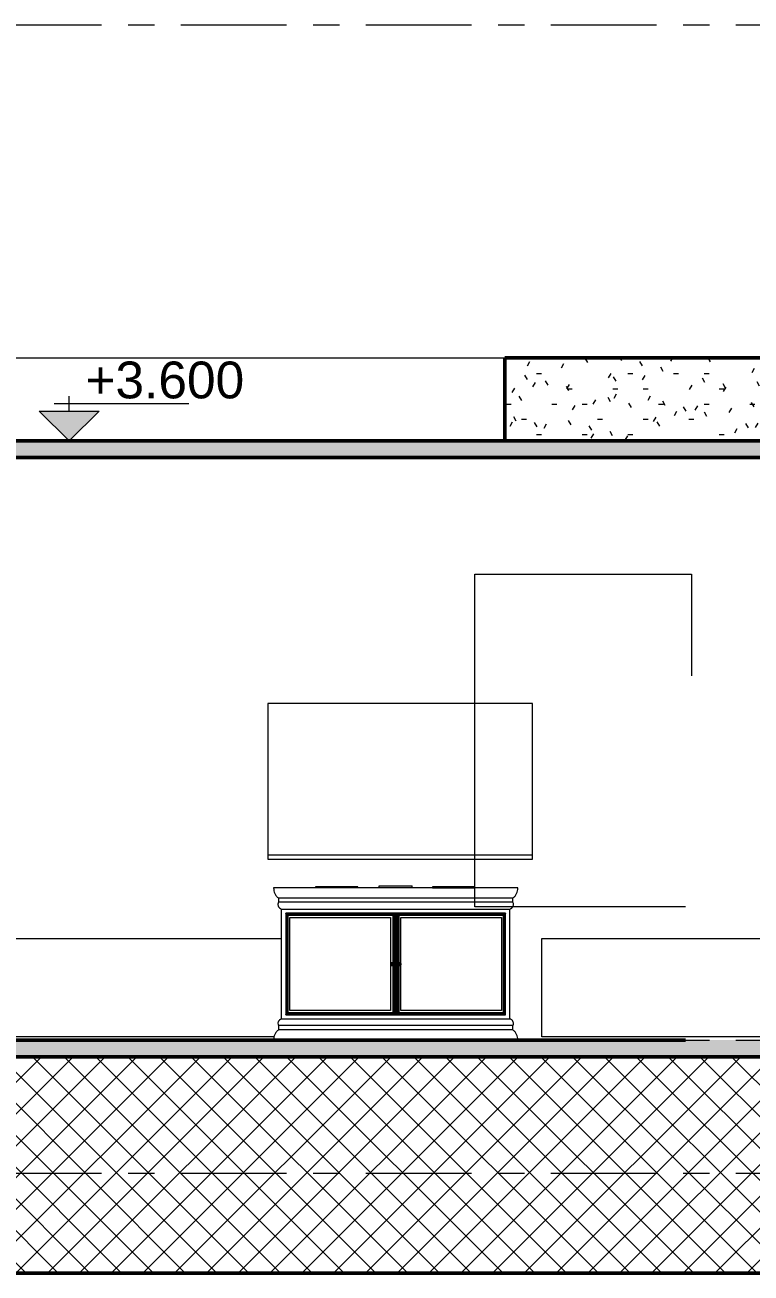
# Model space of a CAD drawing. Header units: millimetres. Extents: x 2164007 to 2324354, y -2513385 to -2308978.
# Drawn here: x 2296054 to 2300415, y -2464752 to -2457252 of the extents above; entities that cross this region are included whole.
import ezdxf

# ---------------------------------------------------------------- set-up
doc = ezdxf.new("R2010")
doc.units = ezdxf.units.MM
doc.linetypes.add('Grid Line', pattern=[22.225, 12.7, -3.175, 3.175, -3.175])
for name, color, linetype, lineweight in [('A-DETL-GENF', 8, 'Continuous', 9), ('A-DETL-WIDE', 214, 'Continuous', 50), ('A-FLOR', 8, 'Continuous', 13), ('A-FLOR-PATT', 8, 'Continuous', 13), ('A-WALL', 113, 'Continuous', 20), ('G-ANNO-DIMS', 111, 'Continuous', 9), ('I-FURN', 8, 'Continuous', 9), ('S-GRID', 8, 'Continuous', 9)]:
    doc.layers.add(name, color=color, linetype=linetype, lineweight=lineweight)
doc.styles.add('Arial_3', font='arial.ttf', dxfattribs={"height": 177.035928})
pattern_1 = [(0, (2304430.58, -2460902), (365.76, 91.44), [30.175, -244.145, 30.175, -244.145, -1463.04]), (0, (2304430.58, -2460902), (365.76, 91.44), [-548.64, 30.175, -518.465, 30.175, -244.145, -640.08]), (0, (2304430.58, -2460902), (365.76, 91.44), [-1371.6, 30.175, -152.705, 30.175, -427.025]), (120, (2304567.74, -2460856.28), (-262.06936, 271.03745), [30.175, -244.145, 30.175, -1707.185]), (120, (2304567.74, -2460856.28), (-262.06936, 271.03745), [-304.495, -244.145, 30.175, -518.465, -914.4]), (120, (2304567.74, -2460856.28), (-262.06936, 271.03745), [-1097.28, 30.175, -244.145, 30.175, -609.905]), (120, (2304567.74, -2460856.28), (-262.06936, 271.03745), [-1401.775, -152.705, 30.175, -427.025]), (240, (2304613.46, -2460673.4), (-103.69064, -362.47745), [30.175, -244.145, 30.175, -1707.185]), (240, (2304613.46, -2460673.4), (-103.69064, -362.47745), [-304.495, -244.145, 30.175, -518.465, -914.4]), (240, (2304613.46, -2460673.4), (-103.69064, -362.47745), [-1097.28, 30.175, -244.145, 30.175, -609.905]), (240, (2304613.46, -2460673.4), (-103.69064, -362.47745), [-1401.775, -152.705, 30.175, -427.025])]

# ---------------------------------------------------------------- blocks, each defined once
blk = doc.blocks.new('LAO TI VI 2 - LOA-TIVI-380032-mc 3-3')
at = {"layer": 'I-FURN'}
for p, q in [((-3850.2, 2022.2), (-5438.8, 2022.2)), ((-5438.8, 2022.2), (-5438.8, 1112.3)), ((-3850.2, 2022.2), (-5438.8, 2022.2)), ((-5438.8, 2022.2), (-5438.8, 1086.9)), ((-3850.2, 1112.3), (-3850.2, 2022.2)), ((-3850.2, 1086.9), (-3850.2, 2022.2)), ((-5438.8, 1112.3), (-3850.2, 1112.3)), ((-5438.8, 1086.9), (-3850.2, 1086.9)), ((-3937.9, 914.4), (-5404.3, 914.4)), ((-4898.1, 920.5), (-5152.1, 920.5)), ((-5152.1, 920.5), (-5152.1, 914.4)), ((-4898.1, 914.4), (-4898.1, 920.5)), ((-4769.5, 927.1), (-4572.7, 927.1)), ((-4769.5, 914.4), (-4769.5, 927.1)), ((-4572.7, 914.4), (-4572.7, 927.1)), ((-4196.3, 921.3), (-4450.3, 921.3)), ((-4450.3, 921.3), (-4450.3, 915)), ((-4450.3, 915), (-4196.3, 915)), ((-4196.3, 915), (-4196.3, 921.3)), ((-3966.5, 853.1), (-5375.7, 853.1)), ((-5375.7, 853.1), (-5375.7, 827.7)), ((-3966.5, 827.7), (-5375.7, 827.7)), ((-3966.5, 827.7), (-3966.5, 853.1)), ((-5356.9, 127), (-5356.9, 787.4)), ((-5356.9, 787.4), (-3985.3, 787.4)), ((-5331.5, 762), (-5331.5, 152.4)), ((-4673.1, 762), (-5331.5, 762)), ((-5328.2, 758.7), (-5328.2, 155.7)), ((-4676.4, 758.7), (-5328.2, 758.7)), ((-5328.2, 758.7), (-5328.2, 155.7)), ((-4676.4, 758.7), (-5328.2, 758.7)), ((-5324.5, 755), (-5324.5, 159.4)), ((-4680.1, 755), (-5324.5, 755)), ((-4680.1, 159.4), (-4680.1, 755)), ((-4676.4, 155.7), (-4676.4, 758.7)), ((-4676.4, 155.7), (-4676.4, 758.7)), ((-4668.9, 762), (-4673.1, 762)), ((-4673.1, 152.4), (-4673.1, 762)), ((-4673.1, 762), (-4668.9, 762)), ((-4668.9, 762), (-4668.9, 152.4)), ((-4664.7, 762), (-4668.9, 762)), ((-4010.7, 762), (-4664.7, 762)), ((-4664.7, 152.4), (-4664.7, 762)), ((-4661.4, 758.7), (-4661.4, 155.7)), ((-4014, 758.7), (-4661.4, 758.7)), ((-4661.4, 758.7), (-4661.4, 155.7)), ((-4014, 758.7), (-4661.4, 758.7)), ((-4657.7, 755), (-4657.7, 159.4)), ((-4017.7, 755), (-4657.7, 755)), ((-4017.7, 159.4), (-4017.7, 755)), ((-4014, 155.7), (-4014, 758.7)), ((-4014, 155.7), (-4014, 758.7)), ((-4010.7, 152.4), (-4010.7, 762)), ((-3985.3, 127), (-3985.3, 787.4)), ((-5318.8, 749.3), (-5318.8, 165.1)), ((-4685.8, 749.3), (-5318.8, 749.3)), ((-5306.1, 177.8), (-5306.1, 736.6)), ((-5306.1, 736.6), (-4702.8, 736.6)), ((-4702.8, 736.6), (-4702.8, 177.8)), ((-4685.8, 165.1), (-4685.8, 749.3)), ((-4652, 749.3), (-4652, 458.6)), ((-4023.4, 749.3), (-4652, 749.3)), ((-4639.3, 459), (-4639.3, 736.6)), ((-4639.3, 736.6), (-4036.1, 736.6)), ((-4036.1, 736.6), (-4036.1, 177.8)), ((-4023.4, 165.1), (-4023.4, 749.3)), ((-4673.5, 469.9), (-4668.9, 469.9)), ((-4668.9, 469.9), (-4673.5, 469.9)), ((-4652, 453.5), (-4652, 165.1)), ((-4639.3, 177.8), (-4639.3, 453.9)), ((-4668.9, 444.5), (-4673.5, 444.5)), ((-4673.5, 444.5), (-4668.9, 444.5)), ((-5331.5, 152.4), (-4673.1, 152.4)), ((-5328.2, 155.7), (-4676.4, 155.7)), ((-5328.2, 155.7), (-4676.4, 155.7)), ((-5324.5, 159.4), (-4680.1, 159.4)), ((-5318.8, 165.1), (-4685.8, 165.1)), ((-4702.8, 177.8), (-5306.1, 177.8)), ((-4673.1, 152.4), (-4668.9, 152.4)), ((-4668.9, 152.4), (-4673.1, 152.4)), ((-4668.9, 152.4), (-4664.7, 152.4)), ((-4664.7, 152.4), (-4010.7, 152.4)), ((-4661.4, 155.7), (-4014, 155.7)), ((-4661.4, 155.7), (-4014, 155.7)), ((-4657.7, 159.4), (-4017.7, 159.4)), ((-4652, 165.1), (-4023.4, 165.1)), ((-4036.1, 177.8), (-4639.3, 177.8)), ((-3966.5, 86.7), (-5375.7, 86.7)), ((-5375.7, 86.7), (-5375.7, 61.3)), ((-5356.9, 127), (-3985.3, 127)), ((-3966.5, 61.3), (-3966.5, 86.7)), ((-3966.5, 61.3), (-5375.7, 61.3))]:
    blk.add_line(p, q, dxfattribs=at)
at = {"layer": 'I-FURN', "flags": 128}
for points in [[(-4694.9, 463.9), (-4695.2, 463.8), (-4695.5, 463.8), (-4695.8, 463.8), (-4696.1, 463.8), (-4696.4, 463.7), (-4696.7, 463.6), (-4697, 463.6), (-4697.3, 463.5), (-4697.6, 463.4), (-4697.9, 463.3), (-4698.1, 463.1), (-4698.4, 463), (-4698.7, 462.9), (-4698.9, 462.7), (-4699.2, 462.5), (-4699.4, 462.4), (-4699.7, 462.2), (-4699.9, 462), (-4700.1, 461.8), (-4700.4, 461.6), (-4700.6, 461.3), (-4700.8, 461.1), (-4701, 460.9), (-4701.1, 460.6), (-4701.3, 460.4), (-4701.5, 460.1), (-4701.6, 459.8), (-4701.7, 459.6), (-4701.9, 459.3), (-4702, 459), (-4702.1, 458.7), (-4702.2, 458.4), (-4702.3, 458.1), (-4702.3, 457.8), (-4702.4, 457.5), (-4702.4, 457.2), (-4702.5, 456.9), (-4702.5, 456.6), (-4702.5, 456.3), (-4702.5, 456), (-4702.5, 455.7), (-4702.5, 455.4), (-4702.4, 455.1), (-4702.4, 454.8), (-4702.3, 454.5), (-4702.2, 454.2), (-4702.1, 453.9), (-4702, 453.7), (-4701.9, 453.4), (-4701.8, 453.1), (-4701.7, 452.8), (-4701.5, 452.5), (-4701.4, 452.3), (-4701.2, 452), (-4701.1, 451.8), (-4700.9, 451.5), (-4700.7, 451.3), (-4700.5, 451.1), (-4700.3, 450.9), (-4700, 450.6), (-4699.8, 450.4), (-4699.6, 450.3), (-4699.3, 450.1), (-4699.1, 449.9), (-4698.8, 449.7), (-4698.6, 449.6), (-4698.3, 449.4), (-4698, 449.3), (-4697.7, 449.2), (-4697.5, 449.1), (-4697.2, 449), (-4696.9, 448.9), (-4696.6, 448.8), (-4696.3, 448.8), (-4696, 448.7), (-4695.7, 448.7), (-4695.4, 448.7), (-4695.1, 448.7), (-4694.9, 448.7)], [(-4694.9, 458.1), (-4695, 458.1), (-4695.1, 458.1), (-4695.1, 458.1), (-4695.2, 458.1), (-4695.3, 458.1), (-4695.3, 458.1), (-4695.4, 458), (-4695.5, 458), (-4695.6, 458), (-4695.6, 458), (-4695.7, 457.9), (-4695.8, 457.9), (-4695.8, 457.9), (-4695.9, 457.8), (-4696, 457.8), (-4696, 457.7), (-4696.1, 457.7), (-4696.1, 457.7), (-4696.2, 457.6), (-4696.2, 457.5), (-4696.3, 457.5), (-4696.3, 457.4), (-4696.4, 457.4), (-4696.4, 457.3), (-4696.5, 457.3), (-4696.5, 457.2), (-4696.5, 457.1), (-4696.6, 457.1), (-4696.6, 457), (-4696.6, 456.9), (-4696.7, 456.9), (-4696.7, 456.8), (-4696.7, 456.7), (-4696.7, 456.6), (-4696.7, 456.6), (-4696.7, 456.5), (-4696.8, 456.4), (-4696.8, 456.3), (-4696.8, 456.3), (-4696.8, 456.2), (-4696.8, 456.1), (-4696.8, 456.1), (-4696.7, 456), (-4696.7, 455.9), (-4696.7, 455.8), (-4696.7, 455.8), (-4696.7, 455.7), (-4696.7, 455.6), (-4696.6, 455.5), (-4696.6, 455.5), (-4696.6, 455.4), (-4696.5, 455.3), (-4696.5, 455.3), (-4696.4, 455.2), (-4696.4, 455.2), (-4696.4, 455.1), (-4696.3, 455), (-4696.3, 455), (-4696.2, 454.9), (-4696.2, 454.9), (-4696.1, 454.8), (-4696, 454.8), (-4696, 454.7), (-4695.9, 454.7), (-4695.9, 454.7), (-4695.8, 454.6), (-4695.7, 454.6), (-4695.7, 454.6), (-4695.6, 454.5), (-4695.5, 454.5), (-4695.5, 454.5), (-4695.4, 454.5), (-4695.3, 454.4), (-4695.2, 454.4), (-4695.2, 454.4), (-4695.1, 454.4), (-4695, 454.4), (-4694.9, 454.4), (-4694.9, 454.4)], [(-4694.9, 448.7), (-4694.6, 448.7), (-4694.3, 448.7), (-4694, 448.7), (-4693.7, 448.7), (-4693.4, 448.8), (-4693.1, 448.9), (-4692.8, 448.9), (-4692.5, 449), (-4692.2, 449.1), (-4691.9, 449.3), (-4691.7, 449.4), (-4691.4, 449.5), (-4691.1, 449.7), (-4690.9, 449.8), (-4690.6, 450), (-4690.4, 450.2), (-4690.1, 450.3), (-4689.9, 450.5), (-4689.7, 450.7), (-4689.5, 451), (-4689.2, 451.2), (-4689, 451.4), (-4688.9, 451.6), (-4688.7, 451.9), (-4688.5, 452.1), (-4688.3, 452.4), (-4688.2, 452.7), (-4688.1, 452.9), (-4687.9, 453.2), (-4687.8, 453.5), (-4687.7, 453.8), (-4687.6, 454.1), (-4687.5, 454.4), (-4687.5, 454.7), (-4687.4, 455), (-4687.4, 455.3), (-4687.3, 455.6), (-4687.3, 455.9), (-4687.3, 456.2), (-4687.3, 456.5), (-4687.3, 456.8), (-4687.3, 457.1), (-4687.4, 457.4), (-4687.4, 457.7), (-4687.5, 458), (-4687.6, 458.3), (-4687.7, 458.6), (-4687.8, 458.9), (-4687.9, 459.1), (-4688, 459.4), (-4688.1, 459.7), (-4688.3, 460), (-4688.4, 460.2), (-4688.6, 460.5), (-4688.8, 460.7), (-4688.9, 461), (-4689.1, 461.2), (-4689.3, 461.4), (-4689.6, 461.6), (-4689.8, 461.9), (-4690, 462.1), (-4690.2, 462.3), (-4690.5, 462.4), (-4690.7, 462.6), (-4691, 462.8), (-4691.2, 462.9), (-4691.5, 463.1), (-4691.8, 463.2), (-4692.1, 463.3), (-4692.4, 463.4), (-4692.6, 463.5), (-4692.9, 463.6), (-4693.2, 463.7), (-4693.5, 463.7), (-4693.8, 463.8), (-4694.1, 463.8), (-4694.4, 463.8), (-4694.7, 463.9), (-4694.9, 463.9)], [(-4694.9, 454.4), (-4694.8, 454.4), (-4694.8, 454.4), (-4694.7, 454.4), (-4694.6, 454.4), (-4694.5, 454.4), (-4694.5, 454.4), (-4694.4, 454.5), (-4694.3, 454.5), (-4694.3, 454.5), (-4694.2, 454.5), (-4694.1, 454.6), (-4694, 454.6), (-4694, 454.6), (-4693.9, 454.7), (-4693.9, 454.7), (-4693.8, 454.8), (-4693.7, 454.8), (-4693.7, 454.9), (-4693.6, 454.9), (-4693.6, 455), (-4693.5, 455), (-4693.5, 455.1), (-4693.4, 455.1), (-4693.4, 455.2), (-4693.3, 455.3), (-4693.3, 455.3), (-4693.3, 455.4), (-4693.2, 455.4), (-4693.2, 455.5), (-4693.2, 455.6), (-4693.1, 455.7), (-4693.1, 455.7), (-4693.1, 455.8), (-4693.1, 455.9), (-4693.1, 455.9), (-4693.1, 456), (-4693.1, 456.1), (-4693, 456.2), (-4693, 456.2), (-4693, 456.3), (-4693.1, 456.4), (-4693.1, 456.5), (-4693.1, 456.5), (-4693.1, 456.6), (-4693.1, 456.7), (-4693.1, 456.7), (-4693.1, 456.8), (-4693.2, 456.9), (-4693.2, 457), (-4693.2, 457), (-4693.2, 457.1), (-4693.3, 457.2), (-4693.3, 457.2), (-4693.4, 457.3), (-4693.4, 457.3), (-4693.4, 457.4), (-4693.5, 457.5), (-4693.5, 457.5), (-4693.6, 457.6), (-4693.6, 457.6), (-4693.7, 457.7), (-4693.8, 457.7), (-4693.8, 457.8), (-4693.9, 457.8), (-4693.9, 457.8), (-4694, 457.9), (-4694.1, 457.9), (-4694.1, 457.9), (-4694.2, 458), (-4694.3, 458), (-4694.4, 458), (-4694.4, 458), (-4694.5, 458.1), (-4694.6, 458.1), (-4694.6, 458.1), (-4694.7, 458.1), (-4694.8, 458.1), (-4694.9, 458.1), (-4694.9, 458.1)], [(-4645.7, 463.9), (-4646, 463.8), (-4646.3, 463.8), (-4646.6, 463.8), (-4646.9, 463.8), (-4647.2, 463.7), (-4647.5, 463.6), (-4647.8, 463.6), (-4648.1, 463.5), (-4648.4, 463.4), (-4648.7, 463.3), (-4648.9, 463.1), (-4649.2, 463), (-4649.5, 462.9), (-4649.7, 462.7), (-4650, 462.5), (-4650.2, 462.4), (-4650.5, 462.2), (-4650.7, 462), (-4650.9, 461.8), (-4651.1, 461.6), (-4651.4, 461.3), (-4651.6, 461.1), (-4651.7, 460.9), (-4651.9, 460.6), (-4652.1, 460.4), (-4652.2, 460.1), (-4652.4, 459.8), (-4652.5, 459.6), (-4652.7, 459.3), (-4652.8, 459), (-4652.9, 458.7), (-4653, 458.4), (-4653.1, 458.1), (-4653.1, 457.8), (-4653.2, 457.5), (-4653.2, 457.2), (-4653.3, 456.9), (-4653.3, 456.6), (-4653.3, 456.3), (-4653.3, 456), (-4653.3, 455.7), (-4653.2, 455.4), (-4653.2, 455.1), (-4653.2, 454.8), (-4653.1, 454.5), (-4653, 454.2), (-4652.9, 453.9), (-4652.8, 453.7), (-4652.7, 453.4), (-4652.6, 453.1), (-4652.5, 452.8), (-4652.3, 452.5), (-4652.2, 452.3), (-4652, 452), (-4651.8, 451.8), (-4651.7, 451.5), (-4651.5, 451.3), (-4651.3, 451.1), (-4651, 450.9), (-4650.8, 450.6), (-4650.6, 450.4), (-4650.4, 450.3), (-4650.1, 450.1), (-4649.9, 449.9), (-4649.6, 449.7), (-4649.3, 449.6), (-4649.1, 449.4), (-4648.8, 449.3), (-4648.5, 449.2), (-4648.2, 449.1), (-4648, 449), (-4647.7, 448.9), (-4647.4, 448.8), (-4647.1, 448.8), (-4646.8, 448.7), (-4646.5, 448.7), (-4646.2, 448.7), (-4645.9, 448.7), (-4645.7, 448.7)], [(-4645.7, 458.1), (-4645.8, 458.1), (-4645.8, 458.1), (-4645.9, 458.1), (-4646, 458.1), (-4646.1, 458.1), (-4646.1, 458.1), (-4646.2, 458), (-4646.3, 458), (-4646.3, 458), (-4646.4, 458), (-4646.5, 457.9), (-4646.6, 457.9), (-4646.6, 457.9), (-4646.7, 457.8), (-4646.7, 457.8), (-4646.8, 457.7), (-4646.9, 457.7), (-4646.9, 457.7), (-4647, 457.6), (-4647, 457.5), (-4647.1, 457.5), (-4647.1, 457.4), (-4647.2, 457.4), (-4647.2, 457.3), (-4647.3, 457.3), (-4647.3, 457.2), (-4647.3, 457.1), (-4647.4, 457.1), (-4647.4, 457), (-4647.4, 456.9), (-4647.4, 456.9), (-4647.5, 456.8), (-4647.5, 456.7), (-4647.5, 456.6), (-4647.5, 456.6), (-4647.5, 456.5), (-4647.5, 456.4), (-4647.5, 456.3), (-4647.6, 456.3), (-4647.6, 456.2), (-4647.5, 456.1), (-4647.5, 456.1), (-4647.5, 456), (-4647.5, 455.9), (-4647.5, 455.8), (-4647.5, 455.8), (-4647.5, 455.7), (-4647.4, 455.6), (-4647.4, 455.5), (-4647.4, 455.5), (-4647.3, 455.4), (-4647.3, 455.3), (-4647.3, 455.3), (-4647.2, 455.2), (-4647.2, 455.2), (-4647.1, 455.1), (-4647.1, 455), (-4647.1, 455), (-4647, 454.9), (-4646.9, 454.9), (-4646.9, 454.8), (-4646.8, 454.8), (-4646.8, 454.7), (-4646.7, 454.7), (-4646.7, 454.7), (-4646.6, 454.6), (-4646.5, 454.6), (-4646.5, 454.6), (-4646.4, 454.5), (-4646.3, 454.5), (-4646.2, 454.5), (-4646.2, 454.5), (-4646.1, 454.4), (-4646, 454.4), (-4646, 454.4), (-4645.9, 454.4), (-4645.8, 454.4), (-4645.7, 454.4), (-4645.7, 454.4)], [(-4645.7, 448.7), (-4645.4, 448.7), (-4645.1, 448.7), (-4644.8, 448.7), (-4644.5, 448.7), (-4644.2, 448.8), (-4643.9, 448.9), (-4643.6, 448.9), (-4643.3, 449), (-4643, 449.1), (-4642.7, 449.3), (-4642.5, 449.4), (-4642.2, 449.5), (-4641.9, 449.7), (-4641.7, 449.8), (-4641.4, 450), (-4641.2, 450.2), (-4640.9, 450.3), (-4640.7, 450.5), (-4640.5, 450.7), (-4640.2, 451), (-4640, 451.2), (-4639.8, 451.4), (-4639.6, 451.6), (-4639.5, 451.9), (-4639.3, 452.1), (-4639.1, 452.4), (-4639, 452.7), (-4638.9, 452.9), (-4638.7, 453.2), (-4638.6, 453.5), (-4638.5, 453.8), (-4638.4, 454.1), (-4638.3, 454.4), (-4638.3, 454.7), (-4638.2, 455), (-4638.2, 455.3), (-4638.1, 455.6), (-4638.1, 455.9), (-4638.1, 456.2), (-4638.1, 456.5), (-4638.1, 456.8), (-4638.1, 457.1), (-4638.2, 457.4), (-4638.2, 457.7), (-4638.3, 458), (-4638.4, 458.3), (-4638.5, 458.6), (-4638.5, 458.9), (-4638.7, 459.1), (-4638.8, 459.4), (-4638.9, 459.7), (-4639.1, 460), (-4639.2, 460.2), (-4639.4, 460.5), (-4639.5, 460.7), (-4639.7, 461), (-4639.9, 461.2), (-4640.1, 461.4), (-4640.3, 461.6), (-4640.6, 461.9), (-4640.8, 462.1), (-4641, 462.3), (-4641.3, 462.4), (-4641.5, 462.6), (-4641.8, 462.8), (-4642, 462.9), (-4642.3, 463.1), (-4642.6, 463.2), (-4642.9, 463.3), (-4643.1, 463.4), (-4643.4, 463.5), (-4643.7, 463.6), (-4644, 463.7), (-4644.3, 463.7), (-4644.6, 463.8), (-4644.9, 463.8), (-4645.2, 463.8), (-4645.5, 463.9), (-4645.7, 463.9)], [(-4645.7, 454.4), (-4645.6, 454.4), (-4645.5, 454.4), (-4645.5, 454.4), (-4645.4, 454.4), (-4645.3, 454.4), (-4645.3, 454.4), (-4645.2, 454.5), (-4645.1, 454.5), (-4645, 454.5), (-4645, 454.5), (-4644.9, 454.6), (-4644.8, 454.6), (-4644.8, 454.6), (-4644.7, 454.7), (-4644.6, 454.7), (-4644.6, 454.8), (-4644.5, 454.8), (-4644.5, 454.9), (-4644.4, 454.9), (-4644.4, 455), (-4644.3, 455), (-4644.3, 455.1), (-4644.2, 455.1), (-4644.2, 455.2), (-4644.1, 455.3), (-4644.1, 455.3), (-4644.1, 455.4), (-4644, 455.4), (-4644, 455.5), (-4644, 455.6), (-4643.9, 455.7), (-4643.9, 455.7), (-4643.9, 455.8), (-4643.9, 455.9), (-4643.9, 455.9), (-4643.8, 456), (-4643.8, 456.1), (-4643.8, 456.2), (-4643.8, 456.2), (-4643.8, 456.3), (-4643.8, 456.4), (-4643.8, 456.5), (-4643.9, 456.5), (-4643.9, 456.6), (-4643.9, 456.7), (-4643.9, 456.7), (-4643.9, 456.8), (-4643.9, 456.9), (-4644, 457), (-4644, 457), (-4644, 457.1), (-4644.1, 457.2), (-4644.1, 457.2), (-4644.1, 457.3), (-4644.2, 457.3), (-4644.2, 457.4), (-4644.3, 457.5), (-4644.3, 457.5), (-4644.4, 457.6), (-4644.4, 457.6), (-4644.5, 457.7), (-4644.6, 457.7), (-4644.6, 457.8), (-4644.7, 457.8), (-4644.7, 457.8), (-4644.8, 457.9), (-4644.9, 457.9), (-4644.9, 457.9), (-4645, 458), (-4645.1, 458), (-4645.1, 458), (-4645.2, 458), (-4645.3, 458.1), (-4645.4, 458.1), (-4645.4, 458.1), (-4645.5, 458.1), (-4645.6, 458.1), (-4645.7, 458.1), (-4645.7, 458.1)]]:
    blk.add_lwpolyline(points, dxfattribs=at)
at = {"layer": 'I-FURN'}
for centre, start, end in [((-4694.9, 456.3), 90, 270), ((-4694.9, 456.3), 270, 90), ((-4645.7, 456.3), 90, 270), ((-4645.7, 456.3), 270, 90)]:
    blk.add_arc(centre, 1.86, start, end, dxfattribs=at)
for points in [[(-5404.3, 914.4), (-5404.3, 908.6), (-5403.2, 896.9), (-5397.6, 880.2), (-5388.4, 865.2), (-5380.2, 856.8), (-5375.7, 853.1)], [(-3966.5, 853.1), (-3961.9, 856.8), (-3953.8, 865.2), (-3944.6, 880.2), (-3939, 896.9), (-3937.9, 908.6), (-3937.9, 914.4)], [(-5318.8, 749.3), (-5319.6, 750.1), (-5321.2, 751.7), (-5323.2, 753.7), (-5324.1, 754.6), (-5324.5, 755)], [(-4680.1, 755), (-4680.5, 754.6), (-4681.4, 753.7), (-4683.4, 751.7), (-4684.9, 750.1), (-4685.8, 749.3)], [(-4652, 749.3), (-4652.9, 750.1), (-4654.4, 751.7), (-4656.4, 753.7), (-4657.3, 754.6), (-4657.7, 755)], [(-4017.7, 755), (-4018.1, 754.6), (-4019, 753.7), (-4021, 751.7), (-4022.6, 750.1), (-4023.4, 749.3)], [(-5324.5, 159.4), (-5324.1, 159.8), (-5323.2, 160.7), (-5321.2, 162.7), (-5319.6, 164.3), (-5318.8, 165.1)], [(-4680.1, 159.4), (-4680.5, 159.8), (-4681.4, 160.7), (-4683.4, 162.7), (-4684.9, 164.3), (-4685.8, 165.1)], [(-4657.7, 159.4), (-4657.4, 159.8), (-4656.4, 160.7), (-4654.4, 162.7), (-4652.9, 164.3), (-4652, 165.1)], [(-4017.7, 159.4), (-4018.1, 159.8), (-4019, 160.7), (-4021, 162.7), (-4022.5, 164.3), (-4023.4, 165.1)], [(-5375.7, 61.3), (-5380.2, 57.6), (-5388.4, 49.2), (-5397.6, 34.2), (-5403.2, 17.5), (-5404.3, 5.8), (-5404.3, 0)], [(-3937.9, 0), (-3937.9, 5.8), (-3939, 17.5), (-3944.6, 34.2), (-3953.8, 49.2), (-3961.9, 57.6), (-3966.5, 61.3)]]:
    blk.add_open_spline(points, degree=3, dxfattribs=at)
for points, knots in [([(-5375.7, 827.7), (-5377.3, 824.4), (-5378.7, 819.1), (-5378.5, 811.8), (-5377.5, 807), (-5375.9, 803.1), (-5374.2, 799.9), (-5372, 796.9), (-5369.5, 794.3), (-5366.7, 791.9), (-5362.6, 789.3), (-5359.2, 788), (-5356.9, 787.4)], [-1, -1, -1, -1, -0.785714, -0.678571, -0.571429, -0.5, -0.428571, -0.357143, -0.285714, -0.214286, -0.142857, 0, 0, 0, 0]), ([(-3985.3, 787.4), (-3982.9, 788), (-3979.5, 789.3), (-3975.4, 791.9), (-3972.6, 794.3), (-3970.2, 796.9), (-3968, 799.9), (-3966.3, 803.1), (-3964.5, 807.6), (-3963.4, 813.6), (-3963.9, 820.9), (-3965.4, 825.5), (-3966.5, 827.7)], [0, 0, 0, 0, 0.142857, 0.214286, 0.285714, 0.357143, 0.428571, 0.5, 0.571429, 0.714286, 0.857143, 1, 1, 1, 1]), ([(-5328.2, 758.7), (-5328.5, 759), (-5328.9, 759.4), (-5329.5, 760), (-5329.8, 760.3), (-5330, 760.5), (-5330.3, 760.8), (-5330.5, 761), (-5330.7, 761.2), (-5330.9, 761.4), (-5331.1, 761.6), (-5331.3, 761.8), (-5331.4, 761.9), (-5331.5, 762), (-5331.5, 762)], [-1, -1, -1, -1, -0.833333, -0.75, -0.666667, -0.625, -0.583333, -0.5, -0.458333, -0.416667, -0.333333, -0.25, -0.166667, 0, 0, 0, 0]), ([(-5324.5, 755), (-5324.8, 755.3), (-5325.3, 755.8), (-5325.9, 756.4), (-5326.3, 756.8), (-5326.5, 757.1), (-5326.8, 757.3), (-5327.1, 757.6), (-5327.3, 757.8), (-5327.5, 758), (-5327.7, 758.2), (-5327.9, 758.4), (-5328.1, 758.6), (-5328.2, 758.7), (-5328.2, 758.7)], [-1, -1, -1, -1, -0.833333, -0.75, -0.666667, -0.625, -0.583333, -0.5, -0.458333, -0.416667, -0.333333, -0.25, -0.166667, 0, 0, 0, 0]), ([(-4676.4, 758.7), (-4676.4, 758.7), (-4676.4, 758.6), (-4676.6, 758.4), (-4676.8, 758.2), (-4677.1, 758), (-4677.3, 757.8), (-4677.5, 757.6), (-4677.8, 757.3), (-4678.1, 756.9), (-4678.4, 756.6), (-4678.7, 756.3), (-4679.3, 755.8), (-4679.7, 755.3), (-4680.1, 755)], [0, 0, 0, 0, 0.166667, 0.25, 0.333333, 0.416667, 0.458333, 0.5, 0.583333, 0.666667, 0.708333, 0.75, 0.833333, 1, 1, 1, 1]), ([(-4673.1, 762), (-4673.1, 762), (-4673.1, 761.9), (-4673.3, 761.8), (-4673.5, 761.6), (-4673.7, 761.4), (-4673.9, 761.2), (-4674.1, 761), (-4674.4, 760.7), (-4674.7, 760.4), (-4674.9, 760.2), (-4675.2, 759.9), (-4675.6, 759.4), (-4676.1, 759), (-4676.4, 758.7)], [0, 0, 0, 0, 0.166667, 0.25, 0.333333, 0.416667, 0.458333, 0.5, 0.583333, 0.666667, 0.708333, 0.75, 0.833333, 1, 1, 1, 1]), ([(-4661.4, 758.7), (-4661.7, 759), (-4662.2, 759.4), (-4662.7, 760), (-4663, 760.3), (-4663.3, 760.5), (-4663.5, 760.8), (-4663.7, 761), (-4663.9, 761.2), (-4664.1, 761.4), (-4664.3, 761.6), (-4664.5, 761.8), (-4664.7, 761.9), (-4664.7, 762), (-4664.7, 762)], [-1, -1, -1, -1, -0.833333, -0.75, -0.666667, -0.625, -0.583333, -0.5, -0.458333, -0.416667, -0.333333, -0.25, -0.166667, 0, 0, 0, 0]), ([(-4657.7, 755), (-4658.1, 755.3), (-4658.5, 755.8), (-4659.2, 756.4), (-4659.5, 756.8), (-4659.8, 757.1), (-4660.1, 757.3), (-4660.3, 757.6), (-4660.5, 757.8), (-4660.7, 758), (-4661, 758.2), (-4661.2, 758.4), (-4661.4, 758.6), (-4661.4, 758.7), (-4661.4, 758.7)], [-1, -1, -1, -1, -0.833333, -0.75, -0.666667, -0.625, -0.583333, -0.5, -0.458333, -0.416667, -0.333333, -0.25, -0.166667, 0, 0, 0, 0]), ([(-4014, 758.7), (-4014, 758.7), (-4014, 758.6), (-4014.3, 758.4), (-4014.5, 758.2), (-4014.7, 758), (-4014.9, 757.8), (-4015.1, 757.6), (-4015.4, 757.3), (-4015.8, 756.9), (-4016.1, 756.6), (-4016.4, 756.3), (-4016.9, 755.8), (-4017.4, 755.3), (-4017.7, 755)], [0, 0, 0, 0, 0.166667, 0.25, 0.333333, 0.416667, 0.458333, 0.5, 0.583333, 0.666667, 0.708333, 0.75, 0.833333, 1, 1, 1, 1]), ([(-4010.7, 762), (-4010.7, 762), (-4010.7, 761.9), (-4010.9, 761.8), (-4011.1, 761.6), (-4011.3, 761.4), (-4011.5, 761.2), (-4011.7, 761), (-4012, 760.7), (-4012.3, 760.4), (-4012.5, 760.2), (-4012.8, 759.9), (-4013.3, 759.4), (-4013.7, 759), (-4014, 758.7)], [0, 0, 0, 0, 0.166667, 0.25, 0.333333, 0.416667, 0.458333, 0.5, 0.583333, 0.666667, 0.708333, 0.75, 0.833333, 1, 1, 1, 1]), ([(-5331.5, 152.4), (-5331.5, 152.4), (-5331.4, 152.5), (-5331.3, 152.6), (-5331.1, 152.8), (-5330.9, 153), (-5330.7, 153.2), (-5330.5, 153.4), (-5330.2, 153.7), (-5329.9, 154), (-5329.7, 154.2), (-5329.4, 154.5), (-5328.9, 155), (-5328.5, 155.4), (-5328.2, 155.7)], [0, 0, 0, 0, 0.166667, 0.25, 0.333333, 0.416667, 0.458333, 0.5, 0.583333, 0.666667, 0.708333, 0.75, 0.833333, 1, 1, 1, 1]), ([(-5328.2, 155.7), (-5328.2, 155.7), (-5328.1, 155.8), (-5327.9, 156), (-5327.7, 156.2), (-5327.5, 156.4), (-5327.3, 156.6), (-5327.1, 156.8), (-5326.8, 157.1), (-5326.4, 157.5), (-5326.1, 157.8), (-5325.8, 158.1), (-5325.3, 158.6), (-5324.8, 159.1), (-5324.5, 159.4)], [0, 0, 0, 0, 0.166667, 0.25, 0.333333, 0.416667, 0.458333, 0.5, 0.583333, 0.666667, 0.708333, 0.75, 0.833333, 1, 1, 1, 1]), ([(-4676.4, 155.7), (-4676.4, 155.7), (-4676.4, 155.8), (-4676.6, 156), (-4676.8, 156.2), (-4677.1, 156.4), (-4677.3, 156.6), (-4677.5, 156.8), (-4677.8, 157.1), (-4678.1, 157.5), (-4678.4, 157.8), (-4678.7, 158.1), (-4679.3, 158.6), (-4679.7, 159.1), (-4680.1, 159.4)], [0, 0, 0, 0, 0.166667, 0.25, 0.333333, 0.416667, 0.458333, 0.5, 0.583333, 0.666667, 0.708333, 0.75, 0.833333, 1, 1, 1, 1]), ([(-4673.1, 152.4), (-4673.1, 152.4), (-4673.1, 152.5), (-4673.3, 152.6), (-4673.5, 152.8), (-4673.7, 153), (-4673.9, 153.2), (-4674.1, 153.4), (-4674.4, 153.7), (-4674.7, 154), (-4674.9, 154.2), (-4675.2, 154.5), (-4675.6, 155), (-4676.1, 155.4), (-4676.4, 155.7)], [0, 0, 0, 0, 0.166667, 0.25, 0.333333, 0.416667, 0.458333, 0.5, 0.583333, 0.666667, 0.708333, 0.75, 0.833333, 1, 1, 1, 1]), ([(-4664.7, 152.4), (-4664.7, 152.4), (-4664.7, 152.5), (-4664.5, 152.6), (-4664.3, 152.8), (-4664.1, 153), (-4663.9, 153.2), (-4663.7, 153.4), (-4663.5, 153.7), (-4663.2, 154), (-4662.9, 154.2), (-4662.6, 154.5), (-4662.2, 155), (-4661.7, 155.4), (-4661.4, 155.7)], [0, 0, 0, 0, 0.166667, 0.25, 0.333333, 0.416667, 0.458333, 0.5, 0.583333, 0.666667, 0.708333, 0.75, 0.833333, 1, 1, 1, 1]), ([(-4661.4, 155.7), (-4661.4, 155.7), (-4661.4, 155.8), (-4661.2, 156), (-4661, 156.2), (-4660.7, 156.4), (-4660.5, 156.6), (-4660.3, 156.8), (-4660, 157.1), (-4659.7, 157.5), (-4659.4, 157.8), (-4659.1, 158.1), (-4658.5, 158.6), (-4658.1, 159.1), (-4657.7, 159.4)], [0, 0, 0, 0, 0.166667, 0.25, 0.333333, 0.416667, 0.458333, 0.5, 0.583333, 0.666667, 0.708333, 0.75, 0.833333, 1, 1, 1, 1]), ([(-4014, 155.7), (-4014, 155.7), (-4014, 155.8), (-4014.3, 156), (-4014.5, 156.2), (-4014.7, 156.4), (-4014.9, 156.6), (-4015.1, 156.8), (-4015.4, 157.1), (-4015.8, 157.5), (-4016.1, 157.8), (-4016.4, 158.1), (-4016.9, 158.6), (-4017.4, 159.1), (-4017.7, 159.4)], [0, 0, 0, 0, 0.166667, 0.25, 0.333333, 0.416667, 0.458333, 0.5, 0.583333, 0.666667, 0.708333, 0.75, 0.833333, 1, 1, 1, 1]), ([(-4010.7, 152.4), (-4010.7, 152.4), (-4010.7, 152.5), (-4010.9, 152.6), (-4011.1, 152.8), (-4011.3, 153), (-4011.5, 153.2), (-4011.7, 153.4), (-4012, 153.7), (-4012.3, 154), (-4012.5, 154.2), (-4012.8, 154.5), (-4013.3, 155), (-4013.7, 155.4), (-4014, 155.7)], [0, 0, 0, 0, 0.166667, 0.25, 0.333333, 0.416667, 0.458333, 0.5, 0.583333, 0.666667, 0.708333, 0.75, 0.833333, 1, 1, 1, 1]), ([(-5356.9, 127), (-5359.2, 126.4), (-5362.6, 125.1), (-5366.7, 122.5), (-5369.5, 120.1), (-5372, 117.5), (-5374.2, 114.5), (-5375.9, 111.3), (-5377.7, 106.8), (-5379.2, 98.4), (-5377.8, 91.1), (-5375.7, 86.7)], [-1, -1, -1, -1, -0.857143, -0.785714, -0.714286, -0.642857, -0.571429, -0.5, -0.428571, -0.285714, 0, 0, 0, 0]), ([(-3966.5, 86.7), (-3965.4, 88.9), (-3963.9, 93.5), (-3963.4, 100.8), (-3964.5, 106.8), (-3966.1, 110.8), (-3967.2, 112.9), (-3968.7, 115.6), (-3970.5, 117.8), (-3972.4, 119.8), (-3973.7, 121), (-3975.5, 122.4), (-3977.8, 123.9), (-3980.9, 125.6), (-3983.5, 126.6), (-3985.3, 127)], [0, 0, 0, 0, 0.142857, 0.285714, 0.428571, 0.5, 0.535714, 0.571429, 0.678571, 0.705357, 0.732143, 0.785714, 0.839286, 0.892857, 1, 1, 1, 1])]:
    blk.add_open_spline(points, degree=3, knots=knots, dxfattribs=at)
blk = doc.blocks.new('Furniture 21 - Furniture 3-1084880-mc 3-3')
at = {"layer": 'I-FURN'}
for p, q in [((-3793.2, 610.8), (-2329.9, 610.8)), ((-3793.2, 20), (-3793.2, 610.8)), ((-2329.8, 20), (-3793.2, 20))]:
    blk.add_line(p, q, dxfattribs=at)
blk = doc.blocks.new('Furniture 25 - Furniture 3-1084910-mc 3-3')
at = {"layer": 'I-FURN'}
for p, q in [((-7549.9, 610.8), (-5356.9, 610.8)), ((-5401.6, 20), (-7549.9, 20))]:
    blk.add_line(p, q, dxfattribs=at)
blk = doc.blocks.new('Spot Elevations - M_Spot Elevation - Exterior Filled 2-332856-mc 3-3')
at = {"layer": 'G-ANNO-DIMS'}
blk.add_hatch(color=256, dxfattribs=at).paths.add_polyline_path([(-518.7, 3880), (-698.7, 3700), (-878.7, 3880)], flags=0)
for p, q in [((-788.7, 3925), (21.3, 3925)), ((-698.7, 3880), (-698.7, 3970)), ((-698.7, 3700), (-878.7, 3880)), ((-878.7, 3880), (-518.7, 3880)), ((-518.7, 3880), (-698.7, 3700)), ((-878.7, 3700), (-518.7, 3700))]:
    blk.add_line(p, q, dxfattribs=at)

msp = doc.modelspace()

# ---------------------------------------------------------------- hatches: boundary and pattern name
at = {"layer": 'A-DETL-GENF'}
h = msp.add_hatch(dxfattribs=at)
h.set_pattern_fill('FP_6', style=0, pattern_type=2)
h.set_pattern_definition([(45, (2304430.58, -2460902), (-95.4594, 95.4594), []), (135, (2304430.58, -2460902), (-95.4594, -95.4594), [])])
h.paths.add_polyline_path([(2317822.1, -2464752), (2317822.1, -2464152), (2311037.1, -2464152), (2311037.1, -2464752), (2314009.1, -2464752)], flags=0)
h.paths.add_polyline_path([(2310622.7, -2464752), (2310837.1, -2464752), (2310837.1, -2464152), (2310822.1, -2464152), (2310822.1, -2463452), (2305337.1, -2463452), (2305337.1, -2463702), (2305137.1, -2463702), (2305137.1, -2463452), (2305122.1, -2463452), (2305122.1, -2463502), (2302912.1, -2463502.8), (2302912.1, -2463702), (2302712.1, -2463702), (2302712.1, -2463452), (2300837.1, -2463452), (2300837.1, -2463702), (2300637.1, -2463702), (2300637.1, -2463452), (2294852.1, -2463452), (2294852.1, -2463502), (2294837.1, -2463502), (2294837.1, -2463702), (2294637.1, -2463702), (2294637.1, -2463502), (2292752.1, -2463502), (2292752.1, -2464152), (2292737.1, -2464152), (2292737.1, -2464752), (2307236.2, -2464752)], flags=0)
h.paths.add_polyline_path([(2292537.1, -2464752), (2292537.1, -2464152), (2289037.1, -2464152), (2289037.1, -2464752), (2290303.8, -2464752)], flags=0)
at = {"layer": 'A-FLOR-PATT', "lineweight": 9}
h = msp.add_hatch(dxfattribs=at)
h.set_pattern_fill('FP_5', color=256, style=0, pattern_type=2)
h.set_pattern_definition(pattern_1)
h.paths.add_polyline_path([(2298937.1, -2459752), (2300637.1, -2459752), (2300637.1, -2459252), (2298937.1, -2459252)], flags=0)
h.paths.add_polyline_path([(2293690.3, -2459752), (2294137.1, -2459752), (2294137.1, -2459252), (2292687.1, -2459252), (2292687.1, -2459752)], flags=0)
at = {"layer": 'A-FLOR-PATT', "lineweight": 13}
h = msp.add_hatch(color=256, dxfattribs=at)
h.paths.add_polyline_path([(2305137.1, -2459852), (2311637.1, -2459852), (2311637.1, -2459752), (2305137.1, -2459752)], flags=0)
h.paths.add_polyline_path([(2293690.3, -2459852), (2300837.1, -2459852), (2300837.1, -2459752), (2292537.1, -2459752), (2292537.1, -2459852)], flags=0)
at = {"layer": 'A-FLOR-PATT', "lineweight": 9}
h = msp.add_hatch(dxfattribs=at)
h.set_pattern_fill('FP_5', color=256, style=0, pattern_type=2)
h.set_pattern_definition(pattern_1)
h.paths.add_polyline_path([(2294837.1, -2463452), (2300637.1, -2463452), (2300637.1, -2463352), (2294837.1, -2463352)], flags=0)
h.paths.add_polyline_path([(2310822.1, -2463452), (2310837.1, -2463451.9), (2310837.1, -2463352), (2305337.1, -2463352), (2305337.1, -2463452), (2310622.7, -2463452)], flags=0)
h.paths.add_polyline_path([(2300837.1, -2463452), (2302712.1, -2463452), (2302712.1, -2463352), (2300837.1, -2463352)], flags=0)
h.paths.add_polyline_path([(2302912.1, -2463452), (2305137.1, -2463452), (2305137.1, -2463352), (2302912.1, -2463352)], flags=0)

# ---------------------------------------------------------------- linework, layer by layer
at = {"layer": 'A-DETL-WIDE'}
for p, q in [((2300637.1, -2463452), (2294852.1, -2463452)), ((2292737.1, -2464752), (2310837.1, -2464752))]:
    msp.add_line(p, q, dxfattribs=at)
at = {"layer": 'A-FLOR'}
msp.add_line((2294137.1, -2459252), (2298937.1, -2459252), dxfattribs=at)
at = {"layer": 'A-FLOR', "lineweight": 50}
for p, q in [((2300637.1, -2459252), (2298937.1, -2459252)), ((2298937.1, -2459252), (2298937.1, -2459752)), ((2292702.1, -2459752), (2300637.1, -2459752)), ((2292537.1, -2459852), (2300837.1, -2459852)), ((2300022.1, -2463352), (2294837.1, -2463352))]:
    msp.add_line(p, q, dxfattribs=at)
at = {"layer": 'A-WALL'}
for p, q in [((2298757.1, -2462552), (2298757.1, -2460552)), ((2298757.1, -2460552), (2300057.1, -2460552)), ((2300057.1, -2460552), (2300057.1, -2461162.9)), ((2300022.1, -2462552), (2298757.1, -2462552))]:
    msp.add_line(p, q, dxfattribs=at)
at = {"layer": 'S-GRID', "linetype": 'Grid Line', "ltscale": 50}
for p, q in [((2288101, -2457252), (2320609, -2457252)), ((2288101, -2459752), (2320609, -2459752)), ((2288101, -2463352), (2320609, -2463352)), ((2288101, -2464152), (2320609, -2464152))]:
    msp.add_line(p, q, dxfattribs=at)

# ---------------------------------------------------------------- block references
at = {"layer": 'G-ANNO-DIMS'}
msp.add_blockref('Spot Elevations - M_Spot Elevation - Exterior Filled 2-332856-mc 3-3', (2297017.9, -2463452), dxfattribs=at)
at = {"layer": 'I-FURN'}
for name in ['LAO TI VI 2 - LOA-TIVI-380032-mc 3-3', 'Furniture 25 - Furniture 3-1084910-mc 3-3', 'Furniture 21 - Furniture 3-1084880-mc 3-3']:
    msp.add_blockref(name, (2302952, -2463352), dxfattribs=at)

# ---------------------------------------------------------------- texts
at = {"layer": 'G-ANNO-DIMS', "insert": (2296417, -2459274.6), "char_height": 221.29, "width": 1136.7, "attachment_point": 1, "line_spacing_factor": 0.938532, "style": 'Arial_3'}
msp.add_mtext('+3.600', dxfattribs=at)

doc.saveas('drawing.dxf')
